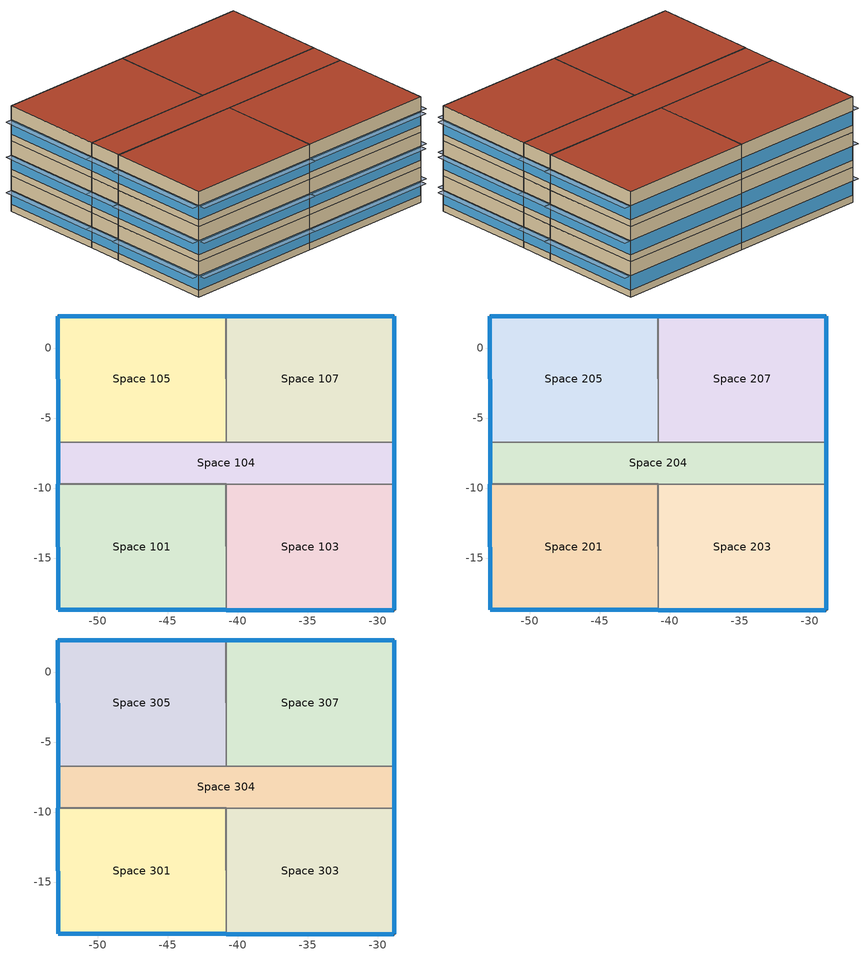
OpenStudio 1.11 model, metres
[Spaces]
Space 101
 floor ground: -40.86,-9.71 -40.85,-18.71 -52.85,-18.71 -52.86,-9.71 z2.44
 wall outside: -52.85,-9.71 -52.86,-9.71 -52.85,-18.71 -40.85,-18.71 z2.44:5.49
 wall to Space 104: -40.86,-9.71 -52.85,-9.71 z2.44:5.49
 wall to Space 102: -40.85,-18.71 -40.86,-9.71 z2.44:5.49
 window: -52.86,-9.74 -52.85,-18.69 / -52.83,-18.71 -40.88,-18.71 z3.04:4.26
Space 102
 floor ground: -40.85,-9.71 -40.85,-18.71 -40.86,-9.71 z2.44
 wall to Space 104: -40.85,-9.71 -40.86,-9.71 z2.44:5.49
 wall to Space 103: -40.85,-18.71 -40.85,-9.71 z2.44:5.49
Space 103
 floor ground: -28.85,-9.71 -28.85,-18.71 -40.85,-18.71 -40.85,-9.71 z2.44
 wall outside: -40.85,-18.71 -28.85,-18.71 -28.85,-9.71 z2.44:5.49
 wall to Space 104: -28.85,-9.71 -40.85,-9.71 z2.44:5.49
 window: -28.85,-18.69 -28.85,-9.74 / -40.83,-18.71 -28.88,-18.71 z3.04:4.26
Space 104
 floor ground: -28.85,-6.71 -28.85,-9.71 -52.85,-9.71 -52.85,-6.71 z2.44
 wall outside: -28.85,-9.71 -28.85,-6.71 / -52.85,-6.71 -52.85,-9.71 z2.44:5.49
 wall to Space 105: -40.85,-6.71 -52.85,-6.71 z2.44:5.49
 wall to Space 107: -28.85,-6.71 -40.85,-6.71 z2.44:5.49
 window: -28.85,-9.69 -28.85,-6.74 / -52.85,-6.74 -52.85,-9.69 z3.04:4.28
Space 105
 floor ground: -40.86,2.29 -40.85,-6.71 -52.85,-6.71 -52.86,2.29 z2.44
 wall outside: -40.86,2.29 -52.86,2.29 -52.85,-6.71 z2.44:5.49
 wall to Space 106: -40.85,-6.71 -40.86,2.29 z2.44:5.49
 window: -52.86,2.26 -52.85,-6.69 / -40.89,2.29 -52.84,2.29 z3.04:4.26
Space 106
 floor ground: -40.85,2.29 -40.85,-6.71 -40.86,2.29 z2.44
 wall outside: -40.85,2.29 -40.86,2.29 z2.44:5.49
 wall to Space 107: -40.85,-6.71 -40.85,2.29 z2.44:5.49
Space 107
 floor ground: -28.85,2.29 -28.85,-6.71 -40.85,-6.71 -40.85,2.29 z2.44
 wall outside: -28.85,-6.71 -28.85,2.29 -40.85,2.29 z2.44:5.49
 window: -28.88,2.29 -40.83,2.29 / -28.85,-6.69 -28.85,2.26 z3.04:4.26
Space 201
 floor to Space 101: -40.86,-9.71 -40.85,-18.71 -52.85,-18.71 -52.86,-9.71 z5.49
 wall outside: -52.85,-9.71 -52.86,-9.71 -52.85,-18.71 -40.85,-18.71 z5.49:8.53
 wall to Space 204: -40.86,-9.71 -52.85,-9.71 z5.49:8.53
 wall to Space 202: -40.85,-18.71 -40.86,-9.71 z5.49:8.53
 window: -52.86,-9.74 -52.85,-18.69 / -52.83,-18.71 -40.88,-18.71 z6.09:7.31
Space 202
 floor to Space 102: -40.85,-9.71 -40.85,-18.71 -40.86,-9.71 z5.49
 wall to Space 204: -40.85,-9.71 -40.86,-9.71 z5.49:8.53
 wall to Space 203: -40.85,-18.71 -40.85,-9.71 z5.49:8.53
Space 203
 floor to Space 103: -28.85,-9.71 -28.85,-18.71 -40.85,-18.71 -40.85,-9.71 z5.49
 wall outside: -40.85,-18.71 -28.85,-18.71 -28.85,-9.71 z5.49:8.53
 wall to Space 204: -28.85,-9.71 -40.85,-9.71 z5.49:8.53
 window: -40.83,-18.71 -28.88,-18.71 / -28.85,-18.69 -28.85,-9.74 z6.09:7.31
Space 204
 floor to Space 104: -28.85,-6.71 -28.85,-9.71 -52.85,-9.71 -52.85,-6.71 z5.49
 wall outside: -28.85,-9.71 -28.85,-6.71 / -52.85,-6.71 -52.85,-9.71 z5.49:8.53
 wall to Space 205: -40.85,-6.71 -52.85,-6.71 z5.49:8.53
 wall to Space 207: -28.85,-6.71 -40.85,-6.71 z5.49:8.53
 window: -28.85,-9.69 -28.85,-6.74 / -52.85,-6.74 -52.85,-9.69 z6.09:7.33
Space 205
 floor to Space 105: -40.86,2.29 -40.85,-6.71 -52.85,-6.71 -52.86,2.29 z5.49
 wall outside: -40.86,2.29 -52.86,2.29 -52.85,-6.71 z5.49:8.53
 wall to Space 206: -40.85,-6.71 -40.86,2.29 z5.49:8.53
 window: -40.89,2.29 -52.84,2.29 / -52.86,2.26 -52.85,-6.69 z6.09:7.31
Space 206
 floor to Space 106: -40.85,2.29 -40.85,-6.71 -40.86,2.29 z5.49
 wall outside: -40.85,2.29 -40.86,2.29 z5.49:8.53
 wall to Space 207: -40.85,-6.71 -40.85,2.29 z5.49:8.53
Space 207
 floor to Space 107: -28.85,2.29 -28.85,-6.71 -40.85,-6.71 -40.85,2.29 z5.49
 wall outside: -28.85,-6.71 -28.85,2.29 -40.85,2.29 z5.49:8.53
 window: -28.88,2.29 -40.83,2.29 / -28.85,-6.69 -28.85,2.26 z6.09:7.31
Space 301
 floor to Space 201: -40.86,-9.71 -40.85,-18.71 -52.85,-18.71 -52.86,-9.71 z8.53
 wall outside: -52.85,-9.71 -52.86,-9.71 -52.85,-18.71 -40.85,-18.71 z8.53:11.58
 wall to Space 304: -40.86,-9.71 -52.85,-9.71 z8.53:11.58
 wall to Space 302: -40.85,-18.71 -40.86,-9.71 z8.53:11.58
 window: -52.83,-18.71 -40.88,-18.71 / -52.86,-9.74 -52.85,-18.69 z9.13:10.36
 roof outside: -40.85,-18.71 -40.86,-9.71 -52.86,-9.71 -52.85,-18.71 z11.58
Space 302
 floor to Space 202: -40.85,-9.71 -40.85,-18.71 -40.86,-9.71 z8.53
 wall to Space 304: -40.85,-9.71 -40.86,-9.71 z8.53:11.58
 wall to Space 303: -40.85,-18.71 -40.85,-9.71 z8.53:11.58
 roof outside: -40.85,-18.71 -40.85,-9.71 -40.86,-9.71 z11.58
Space 303
 floor to Space 203: -28.85,-9.71 -28.85,-18.71 -40.85,-18.71 -40.85,-9.71 z8.53
 wall outside: -40.85,-18.71 -28.85,-18.71 -28.85,-9.71 z8.53:11.58
 wall to Space 304: -28.85,-9.71 -40.85,-9.71 z8.53:11.58
 window: -40.83,-18.71 -28.88,-18.71 / -28.85,-18.69 -28.85,-9.74 z9.13:10.36
 roof outside: -28.85,-18.71 -28.85,-9.71 -40.85,-9.71 -40.85,-18.71 z11.58
Space 304
 floor to Space 204: -28.85,-6.71 -28.85,-9.71 -52.85,-9.71 -52.85,-6.71 z8.53
 wall outside: -28.85,-9.71 -28.85,-6.71 / -52.85,-6.71 -52.85,-9.71 z8.53:11.58
 wall to Space 305: -40.85,-6.71 -52.85,-6.71 z8.53:11.58
 wall to Space 307: -28.85,-6.71 -40.85,-6.71 z8.53:11.58
 window: -52.85,-6.74 -52.85,-9.69 / -28.85,-9.69 -28.85,-6.74 z9.13:10.37
 roof outside: -28.85,-9.71 -28.85,-6.71 -52.85,-6.71 -52.85,-9.71 z11.58
Space 305
 floor to Space 205: -40.86,2.29 -40.85,-6.71 -52.85,-6.71 -52.86,2.29 z8.53
 wall outside: -40.86,2.29 -52.86,2.29 -52.85,-6.71 z8.53:11.58
 wall to Space 306: -40.85,-6.71 -40.86,2.29 z8.53:11.58
 window: -52.86,2.26 -52.85,-6.69 / -40.89,2.29 -52.84,2.29 z9.13:10.36
 roof outside: -40.85,-6.71 -40.86,2.29 -52.86,2.29 -52.85,-6.71 z11.58
Space 306
 floor to Space 206: -40.85,2.29 -40.85,-6.71 -40.86,2.29 z8.53
 wall outside: -40.85,2.29 -40.86,2.29 z8.53:11.58
 wall to Space 307: -40.85,-6.71 -40.85,2.29 z8.53:11.58
 roof outside: -40.85,-6.71 -40.85,2.29 -40.86,2.29 z11.58
Space 307
 floor to Space 207: -28.85,2.29 -28.85,-6.71 -40.85,-6.71 -40.85,2.29 z8.53
 wall outside: -28.85,-6.71 -28.85,2.29 -40.85,2.29 z8.53:11.58
 window: -28.88,2.29 -40.83,2.29 / -28.85,-6.69 -28.85,2.26 z9.13:10.36
 roof outside: -28.85,-6.71 -28.85,2.29 -40.85,2.29 -40.85,-6.71 z11.58
shading: -28.24,-6.69 -28.24,2.26 -28.85,2.26 -28.85,-6.69 z10.36; -28.88,-19.32 -28.88,-18.71 -40.83,-18.71 -40.83,-19.32 z7.31; -28.24,-6.69 -28.24,2.26 -28.85,2.26 -28.85,-6.69 z4.26; -53.46,-6.69 -52.85,-6.69 -52.86,2.26 -53.48,2.26 z4.26; -28.23,-9.69 -28.23,-6.74 -28.85,-6.74 -28.85,-9.69 z10.37; -52.85,-9.69 -52.85,-6.74 -53.47,-6.74 -53.47,-9.69 z7.33; -53.46,-18.69 -52.85,-18.69 -52.86,-9.74 -53.48,-9.74 z7.31; -28.23,-9.69 -28.23,-6.74 -28.85,-6.74 -28.85,-9.69 z4.28; -53.46,-6.69 -52.85,-6.69 -52.86,2.26 -53.48,2.26 z7.31; -52.85,-9.69 -52.85,-6.74 -53.47,-6.74 -53.47,-9.69 z4.28; -28.24,-6.69 -28.24,2.26 -28.85,2.26 -28.85,-6.69 z7.31; -40.88,-19.32 -40.88,-18.71 -52.83,-18.71 -52.83,-19.32 z7.31; -28.24,-18.69 -28.24,-9.74 -28.85,-9.74 -28.85,-18.69 z4.26; -53.46,-18.69 -52.85,-18.69 -52.86,-9.74 -53.48,-9.74 z4.26; -52.85,-9.69 -52.85,-6.74 -53.47,-6.74 -53.47,-9.69 z10.37; -28.88,-19.32 -28.88,-18.71 -40.83,-18.71 -40.83,-19.32 z10.36; -28.24,-18.69 -28.24,-9.74 -28.85,-9.74 -28.85,-18.69 z7.31; -28.24,-18.69 -28.24,-9.74 -28.85,-9.74 -28.85,-18.69 z10.36; -28.88,-19.32 -28.88,-18.71 -40.83,-18.71 -40.83,-19.32 z4.26; -28.23,-9.69 -28.23,-6.74 -28.85,-6.74 -28.85,-9.69 z7.33; -53.46,-6.69 -52.85,-6.69 -52.86,2.26 -53.48,2.26 z10.36; -40.88,-19.32 -40.88,-18.71 -52.83,-18.71 -52.83,-19.32 z4.26; -53.46,-18.69 -52.85,-18.69 -52.86,-9.74 -53.48,-9.74 z10.36; -40.88,-19.32 -40.88,-18.71 -52.83,-18.71 -52.83,-19.32 z10.36
[Building]
Building 1: Space Type=189.1-2009 - Office - OpenOffice - CZ4-8; Default Construction Set=189.1-2009 - CZ5 - Office
[Site]
Piacenza: Latitude {deg}=44.92; Longitude {deg}=9.73; Time Zone {hr}=1; Elevation {m}=134
[ClimateZones]
Climate Zone Institution Name 1=ASHRAE; Climate Zone Document Name 1=ANSI/ASHRAE Standard 169; Climate Zone Document Year 1=2006; Climate Zone Institution Name 2=CEC; Climate Zone Document Name 2=California Climate Zone Descriptions; Climate Zone Document Year 2=1995
[SizingPeriod:DesignDay] Sky Clearness=0; Rain Indicator=0; Snow Indicator=0; Day of Month=21; Daylight Saving Time Indicator=0; Dry-Bulb Temperature Range Modifier Type=DefaultMultipliers
Name | Maximum Dry-Bulb Temperature {C} | Daily Dry-Bulb Temperature Range {deltaC} | Humidity Indicating Conditions at Maximum Dry-Bulb | Barometric Pressure {Pa} | Wind Speed {m/s} | Wind Direction {deg} | Month | Day Type | Humidity Indicating Type | Solar Model Indicator | ASHRAE Taub | ASHRAE Taud
ATHENS Ann Htg 99.6% Condns DB | 1.6 | 0 | 1.6 | 101145 | 3.5 | 0 | 2 | WinterDesignDay | Wetbulb | ASHRAEClearSky
ATHENS Ann Clg .4% Condns WB=>MDB | 31 | 9.1 | 24.4 | 101145 | 5.6 | 30 | 8 | SummerDesignDay | Wetbulb | ASHRAETau | 0.493 | 1.9
ATHENS Ann Clg .4% Condns DB=>MWB | 35.1 | 9.1 | 21.1 | 101145 | 5.6 | 30 | 8 | SummerDesignDay | Wetbulb | ASHRAETau | 0.493 | 1.9
ATHENS Ann Hum_n 99.6% Condns DP=>MCDB | 5.1 | 0 | -6.8 | 101145 | 3.5 | 0 | 2 | WinterDesignDay | Dewpoint | ASHRAEClearSky
ATHENS Ann Clg .4% Condns DP=>MDB | 28.7 | 9.1 | 22.2 | 101145 | 5.6 | 30 | 8 | SummerDesignDay | Dewpoint | ASHRAETau | 0.493 | 1.9
ATHENS Ann Clg .4% Condns Enth=>MDB | 31.4 | 9.1 | 73900 | 101145 | 5.6 | 30 | 8 | SummerDesignDay | Enthalpy | ASHRAETau | 0.493 | 1.9
ATHENS Ann Htg Wind 99.6% Condns WS=>MCDB | 9.7 | 0 | 9.7 | 101145 | 12.1 | 0 | 2 | WinterDesignDay | Wetbulb | ASHRAEClearSky
Piacenza Ann Clg .4% Condns WB=>MDB | 30.1 | 11.9 | 24.6 | 99726 | 2.3 | 90 | 8 | SummerDesignDay | Wetbulb | ASHRAETau | 0.48 | 1.935
Piacenza Ann Clg .4% Condns Enth=>MDB | 30.3 | 11.9 | 74900 | 99726 | 2.3 | 90 | 8 | SummerDesignDay | Enthalpy | ASHRAETau | 0.48 | 1.935
Piacenza Ann Hum_n 99.6% Condns DP=>MCDB | 3.5 | 0 | -11.3 | 99726 | 2 | 250 | 1 | WinterDesignDay | Dewpoint | ASHRAEClearSky
Piacenza Ann Clg .4% Condns DB=>MWB | 33.1 | 11.9 | 22.7 | 99726 | 2.3 | 90 | 8 | SummerDesignDay | Wetbulb | ASHRAETau | 0.48 | 1.935
Piacenza Ann Htg 99.6% Condns DB | -6.1 | 0 | -6.1 | 99726 | 2 | 250 | 1 | WinterDesignDay | Wetbulb | ASHRAEClearSky
Piacenza Ann Clg .4% Condns DP=>MDB | 27.4 | 11.9 | 23 | 99726 | 2.3 | 90 | 8 | SummerDesignDay | Dewpoint | ASHRAETau | 0.48 | 1.935
Piacenza Ann Htg Wind 99.6% Condns WS=>MCDB | 5.8 | 0 | 5.8 | 99726 | 8.9 | 250 | 1 | WinterDesignDay | Wetbulb | ASHRAEClearSky
[DefaultConstructionSet] Interior Partition Construction=Interior Partition
Name | Default Exterior Surface Constructions | Default Interior Surface Constructions | Default Ground Contact Surface Constructions | Default Exterior SubSurface Constructions | Default Interior SubSurface Constructions
189.1-2009 - CZ1 - Office | Default Surface Constructions 1 | Default Surface Constructions 2 | Default Surface Constructions 3 | Default Sub Surface Constructions 1 | Default Sub Surface Constructions 2
189.1-2009 - CZ5 - Office | Default Surface Constructions 13 | Default Surface Constructions 14 | Default Surface Constructions 15 | Default Sub Surface Constructions 9 | Default Sub Surface Constructions 10
[DefaultSurfaceConstructions]
Name | Floor Construction | Wall Construction | Roof Ceiling Construction
Default Surface Constructions 1 | ExtSlabCarpet 4in ClimateZone 1-8 | ASHRAE 189.1-2009 ExtWall Mass ClimateZone 1 | ASHRAE 189.1-2009 ExtRoof IEAD ClimateZone 1
Default Surface Constructions 2; Default Surface Constructions 14 | Interior Floor | Interior Wall | Interior Ceiling
Default Surface Constructions 3; Default Surface Constructions 15 | ExtSlabCarpet 4in ClimateZone 1-8 | ExtSlabCarpet 4in ClimateZone 1-8 | ExtSlabCarpet 4in ClimateZone 1-8
Default Surface Constructions 13 | ExtSlabCarpet 4in ClimateZone 1-8 | ASHRAE 189.1-2009 ExtWall Mass ClimateZone 5 | ASHRAE 189.1-2009 ExtRoof IEAD ClimateZone 2-5
[Construction]
ExtSlabCarpet 4in ClimateZone 1-8: MAT-CC05 4 HW CONCRETE, CP02 CARPET PAD
ASHRAE 189.1-2009 ExtWall Mass ClimateZone 1: 1IN Stucco, 8IN Concrete HW, Wall Insulation [31], 1/2IN Gypsum
ASHRAE 189.1-2009 ExtRoof IEAD ClimateZone 1: Roof Membrane, Roof Insulation [18], Metal Decking
Interior Floor: F16 Acoustic tile, F05 Ceiling air space resistance, M11 100mm lightweight concrete
Interior Wall: G01a 19mm gypsum board, F04 Wall air space resistance, G01a 19mm gypsum board
Interior Ceiling: M11 100mm lightweight concrete, F05 Ceiling air space resistance, F16 Acoustic tile
ASHRAE 189.1-2009 ExtWindow ClimateZone 1: Theoretical Glass [167]
Exterior Door: F08 Metal surface, I01 25mm insulation board
Interior Window: Clear 3mm
Interior Door; Interior Partition: G05 25mm wood
ASHRAE 189.1-2009 ExtRoof IEAD ClimateZone 2-5: Roof Membrane, Roof Insulation [21], Metal Decking
ASHRAE 189.1-2009 ExtWindow ClimateZone 4-5: Theoretical Glass [207]
ASHRAE 189.1-2009 ExtWall Mass ClimateZone 5: 1IN Stucco, 8IN Concrete HW, Wall Insulation [40], 1/2IN Gypsum
[Material] Thermal Absorptance=0.9
Name | Roughness | Thickness {m} | Conductivity {W/m-K} | Density {kg/m3} | Specific Heat {J/kg-K} | Solar Absorptance | Visible Absorptance
MAT-CC05 4 HW CONCRETE | Rough | 0.1016 | 1.311 | 2240 | 836.8 | 0.85 | 0.85
1IN Stucco | Smooth | 0.0253 | 0.6918 | 1858 | 837 | 0.92 | 0.92
8IN Concrete HW | MediumRough | 0.2033 | 1.7296 | 2243 | 837 | 0.65 | 0.65
Wall Insulation [31] | MediumRough | 0.0337 | 0.0432 | 91 | 837 | 0.5 | 0.5
1/2IN Gypsum | Smooth | 0.0127 | 0.16 | 784.9 | 830 | 0.4 | 0.4
Roof Membrane | VeryRough | 0.0095 | 0.16 | 1121.29 | 1460 | 0.7 | 0.7
Roof Insulation [18] | MediumRough | 0.1693 | 0.049 | 265 | 836.8 | 0.7 | 0.7
Metal Decking | MediumSmooth | 0.0015 | 45.006 | 7680 | 418.4 | 0.6 | 0.6
F16 Acoustic tile | MediumSmooth | 0.0191 | 0.06 | 368 | 590 | 0.3 | 0.3
M11 100mm lightweight concrete | MediumRough | 0.1016 | 0.53 | 1280 | 840 | 0.5 | 0.5
G01a 19mm gypsum board | MediumSmooth | 0.019 | 0.16 | 800 | 1090 | 0.4 | 0.4
F08 Metal surface | Smooth | 0.0008 | 45.28 | 7824 | 500 | 0.7 | 0.7
I01 25mm insulation board | MediumRough | 0.0254 | 0.03 | 43 | 1210 | 0.6 | 0.6
G05 25mm wood | MediumSmooth | 0.0254 | 0.15 | 608 | 1630 | 0.5 | 0.5
Roof Insulation [21] | MediumRough | 0.2105 | 0.049 | 265 | 836.8 | 0.7 | 0.7
Wall Insulation [40] | MediumRough | 0.0794 | 0.0432 | 91 | 837 | 0.5 | 0.5
[Material:NoMass]
CP02 CARPET PAD: Roughness=Smooth; Thermal Resistance {m2-K/W}=0.1; Thermal Absorptance=0.9; Solar Absorptance=0.8; Visible Absorptance=0.8
[Material:AirGap]
Name | Thermal Resistance {m2-K/W}
F05 Ceiling air space resistance | 0.18
F04 Wall air space resistance | 0.15
[DefaultSubSurfaceConstructions]
Name | Fixed Window Construction | Operable Window Construction | Door Construction | Tubular Daylight Dome Construction | Tubular Daylight Diffuser Construction
Default Sub Surface Constructions 1 | ASHRAE 189.1-2009 ExtWindow ClimateZone 1 | ASHRAE 189.1-2009 ExtWindow ClimateZone 1 | Exterior Door | Interior Window | Interior Window
Default Sub Surface Constructions 2; Default Sub Surface Constructions 10 | Interior Window | Interior Window | Interior Door
Default Sub Surface Constructions 9 | ASHRAE 189.1-2009 ExtWindow ClimateZone 4-5 | ASHRAE 189.1-2009 ExtWindow ClimateZone 4-5 | Exterior Door | Interior Window | Interior Window
[WindowMaterial:Glazing] Optical Data Type=SpectralAverage; Thickness {m}=0.003; Back Side Solar Reflectance at Normal Incidence=0; Back Side Visible Reflectance at Normal Incidence=0; Infrared Transmittance at Normal Incidence=0; Dirt Correction Factor for Solar and Visible Transmittance=1; Solar Diffusing=No
Name | Solar Transmittance at Normal Incidence | Front Side Solar Reflectance at Normal Incidence | Visible Transmittance at Normal Incidence | Front Side Visible Reflectance at Normal Incidence | Front Side Infrared Hemispherical Emissivity | Back Side Infrared Hemispherical Emissivity | Conductivity {W/m-K}
Theoretical Glass [167] | 0.2374 | 0.7126 | 0.2512 | 0.6988 | 0.985 | 0.985 | 2.1073
Clear 3mm | 0.837 | 0.075 | 0.898 | 0.081 | 0.84 | 0.84 | 0.9
Theoretical Glass [207] | 0.3311 | 0.6189 | 0.44 | 0.51 | 0.9 | 0.9 | 0.0133
[SpaceType] Standards Building Type=Office
Name | Default Schedule Set | Design Specification Outdoor Air Object | Standards Space Type
189.1-2009 - Office - Conference - CZ1-3 | 189.1-2009 - Office - Conference - CZ1-3 Schedule Set | 189.1-2009 - Office - Conference - CZ1-3 Ventilation | Conference
189.1-2009 - Office - Corridor - CZ1-3 | 189.1-2009 - Office - Corridor - CZ1-3 Schedule Set | 189.1-2009 - Office - Corridor - CZ1-3 Ventilation | Corridor
189.1-2009 - Office - OpenOffice - CZ4-8 | 189.1-2009 - Office - OpenOffice - CZ4-8 Schedule Set | 189.1-2009 - Office - OpenOffice - CZ4-8 Ventilation | OpenOffice
[DefaultScheduleSet] People Activity Level Schedule=Office Activity; Lighting Schedule=Office Bldg Light; Electric Equipment Schedule=Office Bldg Equip; Infiltration Schedule=Office Infil Quarter On
Name | Number of People Schedule
189.1-2009 - Office - Conference - CZ1-3 Schedule Set | Office Misc Occ
189.1-2009 - Office - Corridor - CZ1-3 Schedule Set; 189.1-2009 - Office - OpenOffice - CZ4-8 Schedule Set | Office Work Occ
[Lights:Definition] Design Level Calculation Method=Watts/Area
Name | Watts per Space Floor Area {W/m2}
189.1-2009 - Office - Conference - CZ1-3 Lights Definition | 12.5938
189.1-2009 - Office - Corridor - CZ1-3 Lights Definition | 4.84376
189.1-2009 - Office - OpenOffice - CZ4-8 Lights Definition | 10.6563
[Lights]
Name | Lights Definition | Space or SpaceType
189.1-2009 - Office - Conference - CZ1-3 Lights | 189.1-2009 - Office - Conference - CZ1-3 Lights Definition | 189.1-2009 - Office - Conference - CZ1-3
189.1-2009 - Office - Corridor - CZ1-3 Lights | 189.1-2009 - Office - Corridor - CZ1-3 Lights Definition | 189.1-2009 - Office - Corridor - CZ1-3
189.1-2009 - Office - OpenOffice - CZ4-8 Lights | 189.1-2009 - Office - OpenOffice - CZ4-8 Lights Definition | 189.1-2009 - Office - OpenOffice - CZ4-8
[DesignSpecification:OutdoorAir] Outdoor Air Method=Sum
Name | Outdoor Air Flow per Person {m3/s-person} | Outdoor Air Flow per Floor Area {m3/s-m2}
189.1-2009 - Office - Conference - CZ1-3 Ventilation; 189.1-2009 - Office - OpenOffice - CZ4-8 Ventilation | 0.00943895
189.1-2009 - Office - Corridor - CZ1-3 Ventilation |  | 0.000254
[People:Definition] Number of People Calculation Method=People/Area; Fraction Radiant=0.3
Name | People per Space Floor Area {person/m2}
189.1-2009 - Office - Conference - CZ1-3 People Definition | 0.538196
189.1-2009 - Office - Corridor - CZ1-3 People Definition | 0.0107639
189.1-2009 - Office - OpenOffice - CZ4-8 People Definition | 0.0565105
[People]
Name | People Definition | Space or SpaceType
189.1-2009 - Office - Conference - CZ1-3 People | 189.1-2009 - Office - Conference - CZ1-3 People Definition | 189.1-2009 - Office - Conference - CZ1-3
189.1-2009 - Office - Corridor - CZ1-3 People | 189.1-2009 - Office - Corridor - CZ1-3 People Definition | 189.1-2009 - Office - Corridor - CZ1-3
189.1-2009 - Office - OpenOffice - CZ4-8 People | 189.1-2009 - Office - OpenOffice - CZ4-8 People Definition | 189.1-2009 - Office - OpenOffice - CZ4-8
[SpaceInfiltration:DesignFlowRate] Design Flow Rate Calculation Method=Flow/ExteriorArea
Name | Space or SpaceType | Flow per Exterior Surface Area {m3/s-m2}
189.1-2009 - Office - Conference - CZ1-3 Infiltration | 189.1-2009 - Office - Conference - CZ1-3 | 0.00030226
189.1-2009 - Office - Corridor - CZ1-3 Infiltration | 189.1-2009 - Office - Corridor - CZ1-3 | 0.00030226
189.1-2009 - Office - OpenOffice - CZ4-8 Infiltration | 189.1-2009 - Office - OpenOffice - CZ4-8 | 0.000226568
[ElectricEquipment:Definition] Design Level Calculation Method=Watts/Area
Name | Watts per Space Floor Area {W/m2}
189.1-2009 - Office - Conference - CZ1-3 Electric Equipment Definition | 3.98265
189.1-2009 - Office - Corridor - CZ1-3 Electric Equipment Definition | 1.72223
189.1-2009 - Office - OpenOffice - CZ4-8 Electric Equipment Definition | 7.64238
[ElectricEquipment]
Name | Electric Equipment Definition | Space or SpaceType
189.1-2009 - Office - Conference - CZ1-3 Electric Equipment | 189.1-2009 - Office - Conference - CZ1-3 Electric Equipment Definition | 189.1-2009 - Office - Conference - CZ1-3
189.1-2009 - Office - Corridor - CZ1-3 Electric Equipment | 189.1-2009 - Office - Corridor - CZ1-3 Electric Equipment Definition | 189.1-2009 - Office - Corridor - CZ1-3
189.1-2009 - Office - OpenOffice - CZ4-8 Electric Equipment | 189.1-2009 - Office - OpenOffice - CZ4-8 Electric Equipment Definition | 189.1-2009 - Office - OpenOffice - CZ4-8
[ThermostatSetpoint:DualSetpoint] Heating Setpoint Temperature Schedule=Medium Office HtgSetp; Cooling Setpoint Temperature Schedule=Medium Office ClgSetp
Thermal Zone 1 Thermostat 1; Thermal Zone 2 Thermostat; Thermal Zone 3 Thermostat 1; Thermal Zone 4 Thermostat; Thermal Zone 5 Thermostat 1; Thermal Zone 6 Thermostat
[BuildingStory] Nominal Floor to Floor Height {m}=3.048
Name | Nominal Z Coordinate {m}
Building Story 1 | 0
Building Story 2 | 3.048
Building Story 3 | 6.096
[Space]
Name | Space Type | Default Construction Set | Building Story | Thermal Zone
Space 101; Space 103; Space 105; Space 107 | 189.1-2009 - Office - Conference - CZ1-3 | 189.1-2009 - CZ1 - Office | Building Story 1 | Thermal Zone 1
Space 102; Space 106 |  |  | Building Story 1
Space 104 | 189.1-2009 - Office - Corridor - CZ1-3 | 189.1-2009 - CZ1 - Office | Building Story 1 | Thermal Zone 2
Space 201; Space 203; Space 205; Space 207 | 189.1-2009 - Office - Conference - CZ1-3 | 189.1-2009 - CZ1 - Office | Building Story 2 | Thermal Zone 3
Space 202; Space 206 |  |  | Building Story 2
Space 204 | 189.1-2009 - Office - Corridor - CZ1-3 | 189.1-2009 - CZ1 - Office | Building Story 2 | Thermal Zone 4
Space 301; Space 303; Space 305; Space 307 | 189.1-2009 - Office - Conference - CZ1-3 | 189.1-2009 - CZ1 - Office | Building Story 3 | Thermal Zone 5
Space 302; Space 306 |  |  | Building Story 3
Space 304 | 189.1-2009 - Office - Corridor - CZ1-3 | 189.1-2009 - CZ1 - Office | Building Story 3 | Thermal Zone 6
[ThermalZone] Use Ideal Air Loads=Yes
Name | Thermostat
Thermal Zone 1 | Thermal Zone 1 Thermostat 1
Thermal Zone 2 | Thermal Zone 2 Thermostat
Thermal Zone 3 | Thermal Zone 3 Thermostat 1
Thermal Zone 4 | Thermal Zone 4 Thermostat
Thermal Zone 5 | Thermal Zone 5 Thermostat 1
Thermal Zone 6 | Thermal Zone 6 Thermostat
[Sizing:Zone] Zone Cooling Design Supply Air Temperature Input Method=SupplyAirTemperature; Zone Cooling Design Supply Air Temperature {C}=14; Zone Cooling Design Supply Air Temperature Difference {deltaC}=11.11; Zone Heating Design Supply Air Temperature Input Method=SupplyAirTemperature; Zone Heating Design Supply Air Temperature {C}=40; Zone Heating Design Supply Air Temperature Difference {deltaC}=11.11; Zone Cooling Design Supply Air Humidity Ratio {kg-H2O/kg-air}=0.0085; Zone Heating Design Supply Air Humidity Ratio {kg-H2O/kg-air}=0.008; Cooling Design Air Flow Method=DesignDay; Heating Design Air Flow Method=DesignDay; Account for Dedicated Outdoor Air System=No; Dedicated Outdoor Air System Control Strategy=NeutralSupplyAir; Dedicated Outdoor Air Low Setpoint Temperature for Design {C}=autosize; Dedicated Outdoor Air High Setpoint Temperature for Design {C}=autosize
Thermal Zone 1; Thermal Zone 2; Thermal Zone 3; Thermal Zone 4; Thermal Zone 5; Thermal Zone 6
[Schedule:Ruleset]
Name | Default Day Schedule | Summer Design Day Schedule | Winter Design Day Schedule
Office Bldg Light | Office Bldg Light Default Schedule | Office Bldg Light Summer Design Day | Office Bldg Light Winter Design Day
Office Misc Occ | Office Bldg Occ Default Schedule 1 | Office Bldg Occ Summer Design Day 1 | Office Bldg Occ Winter Design Day 1
Office Activity | Office Activity Default Schedule | Office Activity Summer Design Day | Office Activity Winter Design Day
Office Infil Quarter On | Office Infil Quarter On Default Schedule | Office Infil Quarter On Summer Design Day | Office Infil Quarter On Winter Design Day
Office Bldg Equip | Office Bldg Equip Default Schedule | Office Bldg Equip Summer Design Day | Office Bldg Equip Winter Design Day
Medium Office HtgSetp | Medium Office HtgSetp Default Schedule | Medium Office HtgSetp Summer Design Day | Medium Office HtgSetp Winter Design Day
Medium Office ClgSetp | Medium Office ClgSetp Default Schedule | Medium Office ClgSetp Summer Design Day | Medium Office ClgSetp Winter Design Day
Office Work Occ | Office Bldg Occ Default Schedule | Office Bldg Occ Summer Design Day | Office Bldg Occ Winter Design Day
[Schedule:Day]
Office Bldg Light Default Schedule: 5, 0, 0.05, 7, 0, 0.1, 8, 0, 0.3, 17, 0, 0.9, 18, 0, 0.7, 20, 0, 0.5, 22, 0, 0.3, 23, 0, 0.1, 24, 0, 0.05
Office Bldg Light Summer Design Day; Office Infil Quarter On Rule 1 Day Schedule; Office Bldg Equip Summer Design Day: 24, 0, 1
Office Bldg Light Winter Design Day; Office Bldg Occ Winter Design Day 1; Office Bldg Occ Rule 1 Day Schedule 1; Office Bldg Equip Winter Design Day; Office Bldg Occ Winter Design Day; Office Bldg Occ Rule 1 Day Schedule: 24, 0, 0
Office Bldg Light Rule 1 Day Schedule: 24, 0, 0.05
Office Bldg Light Rule 2 Day Schedule: 6, 0, 0.05, 8, 0, 0.1, 14, 0, 0.5, 17, 0, 0.15, 24, 0, 0.05
Office Bldg Occ Default Schedule 1: 6, 0, 0, 7, 0, 0.1, 8, 0, 0.2, 20, 0, 0.4, 22, 0, 0.1, 24, 0, 0.05
Office Bldg Occ Summer Design Day 1; Office Bldg Occ Summer Design Day: 6, 0, 0, 22, 0, 1, 24, 0, 0.05
Office Bldg Occ Rule 2 Day Schedule 1: 6, 0, 0, 8, 0, 0.1, 14, 0, 0.25, 17, 0, 0.1, 24, 0, 0
Office Activity Default Schedule; Office Activity Summer Design Day; Office Activity Winter Design Day: 24, 0, 132
Office Infil Quarter On Default Schedule; Office Infil Quarter On Summer Design Day: 6, 0, 1, 22, 0, 0.25, 24, 0, 1
Office Infil Quarter On Winter Design Day; Office Infil Quarter On Rule 2 Day Schedule: 6, 0, 1, 18, 0, 0.25, 24, 0, 1
Office Bldg Equip Default Schedule: 8, 0, 0.4, 12, 0, 0.9, 13, 0, 0.8, 17, 0, 0.9, 18, 0, 0.8, 20, 0, 0.6, 22, 0, 0.5, 24, 0, 0.4
Office Bldg Equip Rule 1 Day Schedule: 24, 0, 0.3
Office Bldg Equip Rule 2 Day Schedule: 6, 0, 0.3, 8, 0, 0.4, 14, 0, 0.5, 17, 0, 0.35, 24, 0, 0.3
Medium Office HtgSetp Default Schedule: 6, 0, 15.6, 22, 0, 21, 24, 0, 15.6
Medium Office HtgSetp Summer Design Day; Medium Office HtgSetp Rule 1 Day Schedule: 24, 0, 15.6
Medium Office HtgSetp Winter Design Day: 24, 0, 21
Medium Office HtgSetp Rule 2 Day Schedule: 6, 0, 15.6, 18, 0, 21, 24, 0, 15.6
Medium Office ClgSetp Default Schedule; Medium Office ClgSetp Summer Design Day: 6, 0, 26.7, 22, 0, 24, 24, 0, 26.7
Medium Office ClgSetp Winter Design Day; Medium Office ClgSetp Rule 1 Day Schedule: 24, 0, 26.7
Medium Office ClgSetp Rule 2 Day Schedule: 6, 0, 26.7, 18, 0, 24, 24, 0, 26.7
Office Bldg Occ Default Schedule: 6, 0, 0, 7, 0, 0.1, 8, 0, 0.2, 12, 0, 0.85, 13, 0, 0.5, 17, 0, 0.85, 18, 0, 0.7, 20, 0, 0.4, 22, 0, 0.1, 24, 0, 0.05
Office Bldg Occ Rule 2 Day Schedule: 6, 0, 0, 8, 0, 0.1, 14, 0, 0.4, 17, 0, 0.1, 24, 0, 0
[Schedule:Rule] Apply Monday=No; Apply Tuesday=No; Apply Wednesday=No; Apply Thursday=No; Apply Friday=No; Date Specification Type=DateRange; Start Month=1; Start Day=1; End Month=12; End Day=31
Name | Schedule Ruleset | Rule Order | Day Schedule | Apply Sunday | Apply Saturday
Office Bldg Light Rule 1 | Office Bldg Light | 0 | Office Bldg Light Rule 1 Day Schedule | Yes | No
Office Bldg Light Rule 2 | Office Bldg Light | 1 | Office Bldg Light Rule 2 Day Schedule | No | Yes
Office Misc Occ Rule 1 | Office Misc Occ | 0 | Office Bldg Occ Rule 1 Day Schedule 1 | Yes | No
Office Misc Occ Rule 2 | Office Misc Occ | 1 | Office Bldg Occ Rule 2 Day Schedule 1 | No | Yes
Office Infil Quarter On Rule 1 | Office Infil Quarter On | 0 | Office Infil Quarter On Rule 1 Day Schedule | Yes | No
Office Infil Quarter On Rule 2 | Office Infil Quarter On | 1 | Office Infil Quarter On Rule 2 Day Schedule | No | Yes
Office Bldg Equip Rule 1 | Office Bldg Equip | 0 | Office Bldg Equip Rule 1 Day Schedule | Yes | No
Office Bldg Equip Rule 2 | Office Bldg Equip | 1 | Office Bldg Equip Rule 2 Day Schedule | No | Yes
Medium Office HtgSetp Rule 1 | Medium Office HtgSetp | 0 | Medium Office HtgSetp Rule 1 Day Schedule | Yes | No
Medium Office HtgSetp Rule 2 | Medium Office HtgSetp | 1 | Medium Office HtgSetp Rule 2 Day Schedule | No | Yes
Medium Office ClgSetp Rule 1 | Medium Office ClgSetp | 0 | Medium Office ClgSetp Rule 1 Day Schedule | Yes | No
Medium Office ClgSetp Rule 2 | Medium Office ClgSetp | 1 | Medium Office ClgSetp Rule 2 Day Schedule | No | Yes
Office Work Occ Rule 1 | Office Work Occ | 0 | Office Bldg Occ Rule 1 Day Schedule | Yes | No
Office Work Occ Rule 2 | Office Work Occ | 1 | Office Bldg Occ Rule 2 Day Schedule | No | Yes
